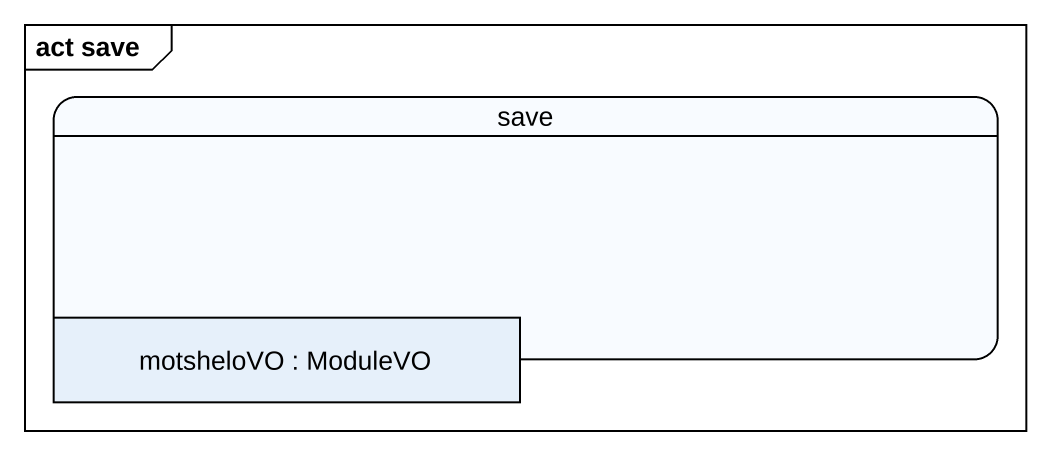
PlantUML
@startuml
mainframe act save
hide empty description
state save {
  state "motsheloVO : ModuleVO" as motsheloVO <<object>>
}
@enduml
